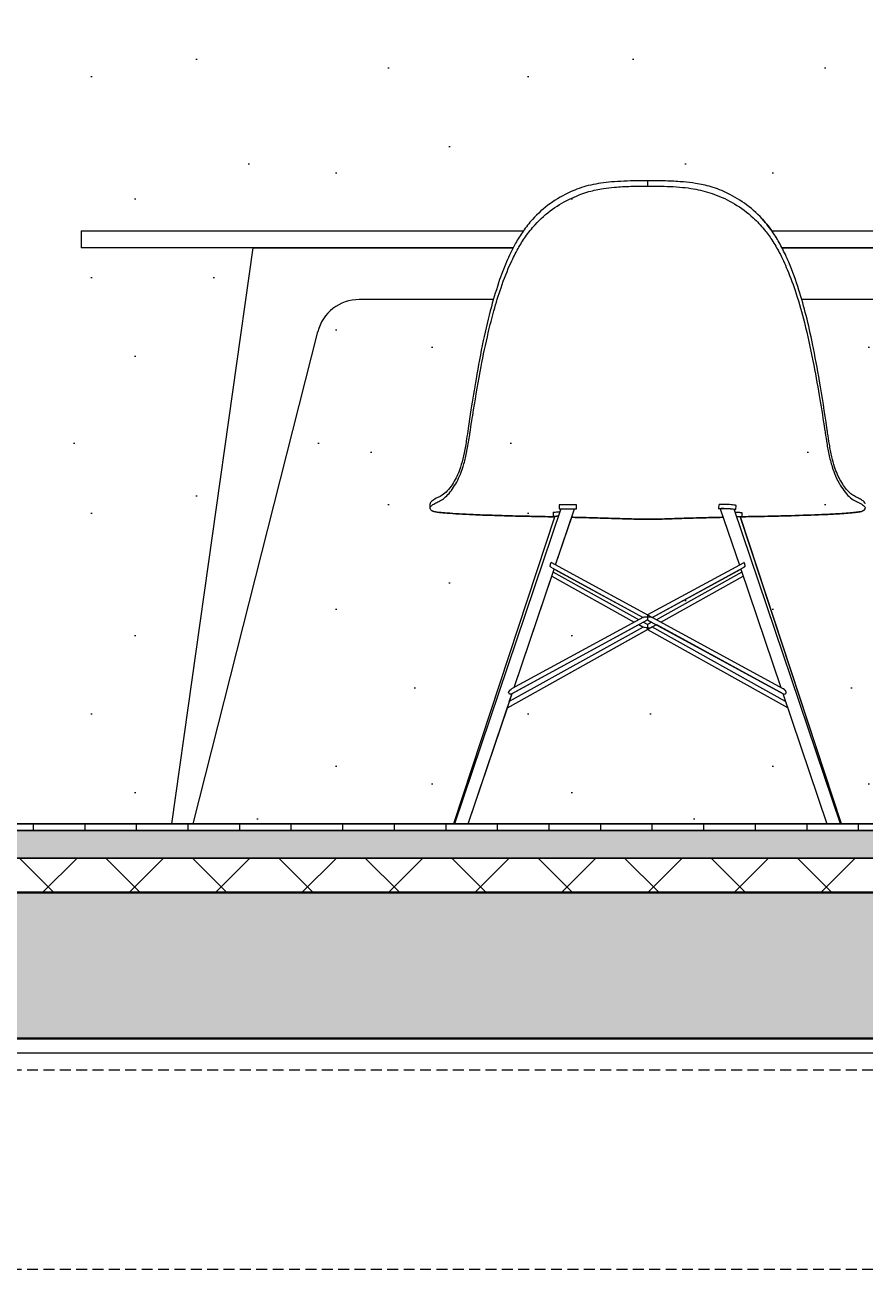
# Model space of a CAD drawing. Header units: millimetres. Extents: x -100 to 224448, y 0 to 22177.
# Drawn here: x 76326 to 77303, y 16332 to 17780 of the extents above; entities that cross this region are included whole.
import ezdxf

# ---------------------------------------------------------------- set-up
doc = ezdxf.new("R2010")
doc.units = ezdxf.units.MM
doc.linetypes.add('DASHED', pattern=[19.05, 12.7, -6.35])
doc.layers.get('0').update_dxf_attribs({"true_color": 0xdfdfdf})
for name, color, linetype in [('Background_0', 7, 'Continuous'), ('Boundary_Floor_ Ceramic Tiles', 7, 'Continuous'), ('Boundary_Insulation_ Extruded Polystyrene', 42, 'Continuous'), ('Boundary_Screed', 7, 'Continuous'), ('Elevation_Plaster_ Cement', 7, 'Continuous'), ('Fill_Concrete_ Reinforced', 85, 'Continuous'), ('Fill_Floor_ Ceramic Tiles', 251, 'Continuous'), ('Fill_Insulation_ Extruded Polystyrene', 42, 'Continuous'), ('Fill_Screed', 251, 'Continuous'), ('Viewport border', 7, 'Continuous')]:
    doc.layers.add(name, color=color, linetype=linetype)
for name, color, linetype, lineweight in [('Background_Concrete_ Reinforced', 7, 'Continuous', 9), ('Background_Floor_ Ceramic Tiles', 7, 'Continuous', 9), ('Background_Insulation_ Extruded Polystyrene', 7, 'Continuous', 9), ('Background_Screed', 7, 'Continuous', 9), ('Boundary_Concrete_ Reinforced', 99, 'Continuous', 50)]:
    doc.layers.add(name, color=color, linetype=linetype, lineweight=lineweight)
doc.layers.add('BIM_ROOM_LINES', color=7, linetype='Continuous', plot=False)

# ---------------------------------------------------------------- blocks, each defined once
blk = doc.blocks.new("AA'__section__..%5CMainBuilding.dwg", base_point=(4426.8, -9050, 0))
at = {"layer": 'Elevation_Plaster_ Cement'}
h = blk.add_hatch(dxfattribs=at)
h.set_pattern_fill('DOTS2', color=256, scale=20, style=0)
h.paths.add_polyline_path([(10745.9, 9940), (10745.9, 8490), (10895.9, 8490), (10895.9, 10921.7), (6212.9, 10507.1), (6212.9, 7800), (7414.1, 7800), (7508.5, 8470), (7308.5, 8470), (7308.5, 8490), (7823.1, 8490), (8099.6, 8505.2, -0.035668), (8112, 8490), (8623.1, 8490), (8899.6, 8505.2, -0.035668), (8912, 8490), (9423.1, 8490), (9699.6, 8505.2, -0.035668), (9712, 8490), (9945.9, 8490), (9945.9, 9940)])
h = blk.add_hatch(dxfattribs=at)
h.set_pattern_fill('DOTS2', color=256, scale=20, style=0)
h.paths.add_polyline_path([(7583.7, 8372.3), (7438.6, 7800), (7741.8, 7800), (7859.5, 8157.1), (7788.1, 8410), (7632.2, 8410, 0.343225)])
h = blk.add_hatch(dxfattribs=at)
h.set_pattern_fill('DOTS2', color=256, scale=20, style=0)
h.paths.add_polyline_path([(8588.1, 8410), (8146.9, 8410), (8075.6, 8157.1), (8193.3, 7800), (8541.8, 7800), (8659.5, 8157.1)])
h = blk.add_hatch(dxfattribs=at)
h.set_pattern_fill('DOTS2', color=256, scale=20, style=0)
h.paths.add_polyline_path([(7879.3, 8156.6), (7860.6, 8101.1), (7967.5, 8042.9), (8074.3, 8101), (8055.5, 8156.6)])
h = blk.add_hatch(dxfattribs=at)
h.set_pattern_fill('DOTS2', color=256, scale=20, style=0)
h.paths.add_polyline_path([(7858.9, 8096.3), (7857.8, 8092.8), (7957.3, 8037.3), (7962.3, 8040), (7961.6, 8040.4)])
h = blk.add_hatch(dxfattribs=at)
h.set_pattern_fill('DOTS2', color=256, scale=20, style=0)
h.paths.add_polyline_path([(8075.9, 8096.2), (7972.8, 8040), (7977.8, 8037.3), (8077.1, 8092.7)])
h = blk.add_hatch(dxfattribs=at)
h.set_pattern_fill('DOTS2', color=256, scale=20, style=0)
h.paths.add_polyline_path([(7856.1, 8088), (7812.3, 7958.4), (7952.1, 8034.5)])
h = blk.add_hatch(dxfattribs=at)
h.set_pattern_fill('DOTS2', color=256, scale=20, style=0)
h.paths.add_polyline_path([(8078.7, 8087.9), (7983, 8034.5), (8122.5, 7958.6)])
h = blk.add_hatch(dxfattribs=at)
h.set_pattern_fill('DOTS2', color=256, scale=20, style=0)
h.paths.add_polyline_path([(7967.5, 8037.2), (7962.5, 8034.4), (7967.5, 8031.6), (7972.6, 8034.4), (7971.5, 8035)])
h = blk.add_hatch(dxfattribs=at)
h.set_pattern_fill('DOTS2', color=256, scale=20, style=0)
h.paths.add_polyline_path([(7804.4, 7934.9), (7758.7, 7800), (8176.2, 7800), (8130.5, 7935.1), (7967.5, 8025.9)])
h = blk.add_hatch(dxfattribs=at)
h.set_pattern_fill('DOTS2', color=256, scale=20, style=0)
h.paths.add_polyline_path([(7810, 7951.5), (7806.7, 7942), (7962.4, 8028.8), (7957.3, 8031.6)])
h = blk.add_hatch(dxfattribs=at)
h.set_pattern_fill('DOTS2', color=256, scale=20, style=0)
h.paths.add_polyline_path([(8124.9, 7951.6), (7977.8, 8031.6), (7972.9, 8028.9), (7972.7, 8028.8), (8128.1, 7942.1)])
at = {"layer": 'Fill_Concrete_ Reinforced', "extrusion": (1.66128e-17, 2.88827e-15, -1)}
h = blk.add_hatch(dxfattribs=at)
h.set_pattern_fill('CONCRETE1', color=256, scale=20, angle=15, style=0)
h.set_pattern_definition([(15, (-5595.9, -5200), (287.368, 497.736), [50.8, -355.6]), (105, (-5595.9, -5200), (-497.736, 287.368), [50.8, -355.6]), (150, (-5546.83, -5186.85), (-392.5523, -105.184), [71.842, -502.8944]), (15, (-5606, -4966.04), (287.368, 497.736), [50.8, -355.6]), (60, (-5574.9, -4984), (-105.184, 392.5523), [35.921, -538.8154]), (150, (-5574.9, -4984), (-392.5523, -105.184), [35.921, -538.8154]), (15, (-5485.1, -4828.46), (287.368, 497.736), [71.842, -334.558]), (60, (-5485.1, -4828.46), (-105.184, 392.5523), [50.8, -523.9364]), (150, (-5415.7, -4809.87), (-392.5523, -105.184), [50.8, -523.9364]), (105, (-5352.3, -5029.55), (-497.736, 287.368), [50.8, -355.6]), (60, (-5352.32, -5029.55), (-105.184, 392.5523), [35.921, -538.8154]), (150, (-5334.36, -4998.44), (-392.5523, -105.184), [35.921, -538.8154]), (15, (-5573.13, -5088.7), (287.368, 497.736), [25.4, -340.36]), (15, (-5305, -4911.7), (287.368, 497.736), [25.4, -340.36]), (105, (-5440.83, -4895.5), (-497.736, 287.368), [25.4, -340.36]), (150, (-5332.6, -5103.15), (-392.5523, -105.184), [35.921, -538.8154]), (150, (-5576.65, -4879.3), (-392.5523, -105.184), [35.921, -538.8154]), (60, (-5446.4, -5021.9), (-105.184, 392.5523), [35.921, -538.8154]), (105, (-5474.1, -5114.77), (-497.736, 287.368), [6.35, -400.05]), (105, (-5500.1, -4944.24), (-497.736, 287.368), [6.35, -400.05]), (105, (-5334.15, -4827.46), (-497.736, 287.368), [6.35, -400.05]), (105, (-5272.14, -5034.36), (-497.736, 287.368), [6.35, -400.05])])
h.paths.add_polyline_path([(-26015.9, 7550), (-5775.9, 7550), (-5775.9, 7720), (-5915.9, 7720), (-25875.9, 7720), (-26015.9, 7720)])
at = {"layer": 'Fill_Floor_ Ceramic Tiles', "extrusion": (2.10113e-17, -4.02994e-14, -1)}
h = blk.add_hatch(dxfattribs=at)
h.set_pattern_fill('_USER', color=256, scale=60, angle=90, style=0, pattern_type=0)
h.set_pattern_definition([(90, (-5595.9, -5200), (-60, -2e-13), [])])
h.paths.add_polyline_path([(-5915.9, 7800), (-25875.9, 7800), (-25875.9, 7792), (-5915.9, 7792)])
at = {"layer": 'Fill_Insulation_ Extruded Polystyrene', "extrusion": (2.11813e-17, 8.48409e-16, -1)}
h = blk.add_hatch(dxfattribs=at)
h.set_pattern_fill('INSULATION', color=256, scale=20, style=0)
h.set_pattern_definition([(45, (-5595.9, -5200), (-50.28943, 50.28943), []), (135, (-5595.9, -5200), (-50.28943, -50.28943), [])])
h.paths.add_polyline_path([(-5915.9, 7760), (-25875.9, 7760), (-25875.9, 7720), (-5915.9, 7720)])
at = {"layer": 'Fill_Screed', "extrusion": (2.11813e-17, 1.06051e-15, -1)}
h = blk.add_hatch(dxfattribs=at)
h.set_pattern_fill('SCREED', color=256, scale=20, angle=15, style=0)
h.set_pattern_definition([(15, (-5595.9, -5200), (915.6406, 508.3053), [-127, 0, -381, 0]), (15, (-5599.19, -5187.73), (915.6406, 508.3053), [-50.8, 0, -177.8, 0, -91.44, 0, -381, 0]), (15, (-5602.47, -5175.47), (915.6406, 508.3053), [-25.4, 0, -127, 0, -127, 0, -279.4, 0, -91.44, 0]), (15, (-5605.76, -5163.2), (915.6406, 508.3053), [-91.44, 0, -406.4, 0]), (15, (-5609.05, -5150.93), (915.6406, 508.3053), [-304.8, 0, -304.8, 0]), (15, (-5612.34, -5138.66), (915.6406, 508.3053), [-431.8, 0]), (15, (-5615.62, -5126.4), (915.6406, 508.3053), [-127, 0, -558.8, 0]), (15, (-5618.9, -5114.13), (915.6406, 508.3053), [-177.8, 0, -101.6, 0]), (15, (-5622.2, -5101.86), (915.6406, 508.3053), [-254, 0]), (15, (-5628.77, -5077.33), (915.6406, 508.3053), [-35.56, 0, -381, 0, -228.6, 0]), (15, (-5632.06, -5065.06), (915.6406, 508.3053), [-50.8, 0, -5.08, 0, -127, 0]), (15, (-5635.34, -5052.8), (915.6406, 508.3053), [-25.4, 0, -330.2, 0, -381, 0]), (15, (-5638.63, -5040.53), (915.6406, 508.3053), [-254, 0]), (15, (-5641.92, -5028.26), (915.6406, 508.3053), [-127, 0, -533.4, 0]), (15, (-5648.5, -5003.72), (915.6406, 508.3053), [-609.6, 0]), (15, (-5651.78, -4991.46), (915.6406, 508.3053), [-127, 0, -10.16, 0, -177.8, 0]), (15, (-5655.07, -4979.2), (915.6406, 508.3053), [-35.56, 0, -254, 0, -101.6, 0, -177.8, 0, -203.2, 0]), (15, (-5658.35, -4966.92), (915.6406, 508.3053), [-76.2, 0, -101.6, 0, -254, 0, -10.16, 0, -127, 0]), (15, (-5661.64, -4954.65), (915.6406, 508.3053), [-254, 0])])
h.paths.add_polyline_path([(-5915.9, 7792), (-25875.9, 7792), (-25875.9, 7760), (-5915.9, 7760)])
at = {"linetype": 'DASHED', "extrusion": (0, 1, 1.06547e-32)}
for p, q in [((7967.5, 8548.2), (7967.5, 8542.1)), ((6197.9, 7513.4), (10895.9, 7513.4)), ((6197.9, 7281.6), (10895.9, 7281.6))]:
    blk.add_line(p, q, dxfattribs=at)
blk.add_line((5427.9, 7800), (41613.9, 7800))
blk.add_line((5427.9, 7800), (41613.9, 7800))
at = {"layer": 'Background_0', "extrusion": (0, 1, 1.06547e-32)}
for p, q in [((7308.5, 8490), (7823.1, 8490)), ((7308.5, 8490), (7308.5, 8470)), ((8112, 8490), (8623.1, 8490)), ((7811, 8470), (7308.5, 8470)), ((7414.1, 7800), (7508.5, 8470)), ((7508.5, 8470), (7811, 8470)), ((8611, 8470), (8124.1, 8470)), ((8124.1, 8470), (8611, 8470)), ((7788.1, 8410), (7632.2, 8410)), ((7788.1, 8410), (7632.2, 8410)), ((8588.1, 8410), (8146.9, 8410)), ((8588.1, 8410), (8146.9, 8410)), ((7583.7, 8372.3), (7438.6, 7800)), ((7583.7, 8372.3), (7438.6, 7800)), ((7864.7, 8170.9), (7864.7, 8166.3)), ((7884.7, 8166.3), (7884.7, 8170.9)), ((8050.4, 8171.3), (8050.2, 8166.7)), ((8070.2, 8165.8), (8070.4, 8170.3)), ((7859.7, 8157.7), (7741.8, 7800)), ((7866.8, 8166.3), (7742.9, 7800)), ((7857.7, 8162.4), (7857.7, 8157.8)), ((7860.6, 8101.1), (7882.6, 8166.3)), ((7860.6, 8101.1), (7879.3, 8156.6)), ((8052.1, 8166.5), (8074.3, 8101)), ((8192, 7800), (8068.2, 8165.9)), ((8071, 8157.6), (8072.8, 8157.5)), ((8071, 8157.6), (8077.4, 8157.3)), ((8072.8, 8157.5), (8075.3, 8157.4)), ((8193.3, 7800), (8075.4, 8157.4)), ((8193.3, 7800), (8075.6, 8157.1)), ((8077.4, 8157.3), (8077.6, 8161.8)), ((7812.3, 7958.4), (7858.9, 8096.3)), ((8125.4, 7957), (7855.5, 8103.8)), ((7856.4, 8097.7), (7961.6, 8040.4)), ((7857.8, 8092.8), (7858.9, 8096.3)), ((7858.9, 8096.3), (7962.3, 8040)), ((8079.4, 8103.7), (7967.5, 8042.9)), ((7972.8, 8040), (8078.5, 8097.6)), ((7972.8, 8040), (8075.9, 8096.2)), ((8075.9, 8096.2), (8122.5, 7958.6)), ((7812.3, 7958.4), (7856.1, 8088)), ((7856.1, 8088), (7952.1, 8034.5)), ((7856.1, 8088), (7952.1, 8034.5)), ((7957.3, 8037.3), (7857.8, 8092.8)), ((8077.1, 8092.7), (7977.8, 8037.3)), ((7983, 8034.5), (8078.7, 8087.9)), ((7983, 8034.5), (8078.7, 8087.9)), ((7808.6, 7950.7), (7967.5, 8037.2)), ((7962.9, 8040.3), (7809.4, 7956.9)), ((7962.5, 8034.4), (7967.5, 8037.2)), ((7966.4, 8037.8), (8126.2, 7950.9)), ((7967.5, 8041), (7967.5, 8040)), ((7967.5, 8037.2), (7971.5, 8035)), ((7804.4, 7934.9), (7977.8, 8031.6)), ((7804.4, 7934.9), (7967.5, 8025.9)), ((7962.4, 8028.8), (7806.7, 7942)), ((7810, 7951.5), (7957.3, 8031.6)), ((7957.3, 8031.6), (7962.4, 8028.8)), ((7957.3, 8031.6), (7962.8, 8028.6)), ((7967.5, 8031.6), (7962.5, 8034.4)), ((7972.6, 8034.4), (7967.5, 8031.6)), ((7967.5, 8031.6), (7967.5, 8029)), ((7967.5, 8029), (7967.5, 8028)), ((7967.5, 8025.9), (7967.5, 8028)), ((7967.5, 8025.9), (8130.5, 7935.1)), ((7967.5, 8025.9), (8130.5, 7935.1)), ((8128.1, 7942.1), (7972.3, 8028.9)), ((7972.9, 8028.9), (7977.8, 8031.6)), ((7977.8, 8031.6), (8124.9, 7951.6)), ((7758.7, 7800), (7810, 7951.5)), ((7806.7, 7942), (7810, 7951.5)), ((8124.9, 7951.6), (8176.2, 7800)), ((7758.7, 7800), (7804.4, 7934.9)), ((10895.9, 7550), (6197.9, 7550)), ((6197.9, 7533.3), (10895.9, 7533.3))]:
    blk.add_line(p, q, dxfattribs=at)
at = {"layer": 'Background_0', "extrusion": (-2.03692e-12, -1.66223e-12, -1)}
blk.add_arc((-7999.4, 8410.8, 0), 137.7, 136.6926, 144.8637, dxfattribs=at)
at = {"layer": 'Background_0'}
for centre, radius, start, end in [((7632.2, 8360), 50, 90, 165.774), ((7632.2, 8360), 50, 90, 165.774), ((7877.2, 8027.4, 0), 143.7, 87.0083, 90.9973), ((8053.3, 8155.2), 16.4, 88.1779, 99.3618), ((8126.9, 7952.4), 1.63, 243.8348, 303.5316), ((8126.9, 7952.8), 2.01, 297.2959, 344.3226)]:
    blk.add_arc(centre, radius, start, end, dxfattribs=at)
at = {"layer": 'Background_0', "extrusion": (-1.74004e-16, 1.06547e-32, -1)}
for centre, radius, start, end in [((-7863.6, 8109), 13.5, 302.7381, 316.0829), ((-7807.9, 7952.6), 1.99, 296.5514, 344.4291)]:
    blk.add_arc(centre, radius, start, end, dxfattribs=at)
at = {"layer": 'Background_0', "extrusion": (9.43434e-17, -1.19761e-17, -1)}
for start_param, end_param in [(-0.002953, 3.138639), (5.619983, 6.280232), (3.141611, 3.750605), (9.421825, 9.424796)]:
    blk.add_ellipse((8060.2, 8166.2), major_axis=(-9.99, 0.45), ratio=0.069694, start_param=start_param, end_param=end_param, dxfattribs=at)
at = {"layer": 'Background_0', "extrusion": (-1.74004e-16, 1.38667e-32, -1)}
for start_param, end_param in [(6.25873, 7.115321), (0.832136, 2.472617), (2.472617, 3.117475)]:
    blk.add_ellipse((8060.2, 8166.2), major_axis=(-8.01, 0.3), ratio=0.068313, start_param=start_param, end_param=end_param, dxfattribs=at)
at = {"layer": 'Background_0', "extrusion": (-1.74004e-16, 1.06547e-32, -1)}
for centre, major_axis, ratio, start_param, end_param in [((7867.7, 8157.8), (10, 0), 0.044485, 3.141593, 4.343124), ((7867.7, 8157.8), (10, 0), 0.044485, 2.49566, 3.141593), ((7967.5, 8028.8), (-4.96, 0), 0.150863, 5.060577, 6.018523), ((7967.5, 8028.8), (-4.96, 0), 0.150863, 4.712389, 5.060577)]:
    blk.add_ellipse(centre, major_axis=major_axis, ratio=ratio, start_param=start_param, end_param=end_param, dxfattribs=at)
at = {"layer": 'Background_0', "extrusion": (7.28786e-16, 4.60276e-18, -1)}
for start_param, end_param in [(3.157112, 3.991124), (3.991124, 4.233039)]:
    blk.add_ellipse((7867.7, 8157.8), major_axis=(7.91, 0.04), ratio=0.044833, start_param=start_param, end_param=end_param, dxfattribs=at)
at = {"layer": 'Background_0', "extrusion": (9.07612e-14, 1.808e-19, -1)}
for start_param, end_param in [(-0.000001, 1.570953), (5.634555, 6.283184), (1.570953, 3.141592), (3.141592, 3.807343)]:
    blk.add_ellipse((7874.7, 8166.3), major_axis=(-10, 0), ratio=0.02531, start_param=start_param, end_param=end_param, dxfattribs=at)
at = {"layer": 'Background_0', "extrusion": (7.79716e-16, -2.76083e-18, -1)}
for start_param, end_param in [(3.148971, 3.932856), (3.932856, 5.433967), (5.433967, 6.279242)]:
    blk.add_ellipse((7874.7, 8166.3), major_axis=(7.91, -0.02), ratio=0.025509, start_param=start_param, end_param=end_param, dxfattribs=at)
at = {"layer": 'Background_0', "extrusion": (-1.59995e-16, 1.69008e-22, -1)}
for start_param, end_param in [(3.468422, 4.364278), (4.364278, 4.712465)]:
    blk.add_ellipse((7967.5, 8040), major_axis=(4.96, 0), ratio=0.184074, start_param=start_param, end_param=end_param, dxfattribs=at)
at = {"layer": 'Background_0', "extrusion": (-1.88013e-16, -1.69008e-22, -1)}
for start_param, end_param in [(1.570873, 1.91906), (1.91906, 2.814763)]:
    blk.add_ellipse((7967.5, 8040), major_axis=(-4.96, 0), ratio=0.184074, start_param=start_param, end_param=end_param, dxfattribs=at)
at = {"layer": 'Background_0'}
for start_param, end_param in [(1.570796, 1.918984), (1.918984, 2.876931)]:
    blk.add_ellipse((7967.5, 8028.8), major_axis=(-4.96, 0), ratio=0.150863, start_param=start_param, end_param=end_param, dxfattribs=at)
for points, degree, knots in [([(7967.5, 8548.2), (7962.1, 8548.2), (7956.6, 8548.2), (7946.3, 8548), (7941.3, 8547.8), (7926.3, 8547), (7917.8, 8546.2), (7906.3, 8544.3), (7902.4, 8543.5), (7894.9, 8541.6), (7891.5, 8540.5), (7884.5, 8538.1), (7881.2, 8536.7), (7869.6, 8531.4), (7861.8, 8527), (7846.8, 8516.3), (7839.9, 8510.1), (7829.6, 8498.8), (7826, 8494.2), (7819.5, 8484.9), (7816.6, 8480.2), (7810.5, 8469.4), (7807.5, 8463.1), (7801.3, 8449.1), (7798.2, 8441.1), (7791.9, 8422.8), (7788.7, 8412.3), (7782.3, 8388.7), (7779.2, 8375.4), (7773.3, 8347.5), (7770.5, 8332.5), (7765.9, 8305.8), (7763.9, 8293.7), (7761, 8274.4), (7759.9, 8267.1), (7758.2, 8255.9), (7757.6, 8251.6), (7756.1, 8242.1), (7755.2, 8236.8), (7753.2, 8226.8), (7752.1, 8222.2), (7749.6, 8213.9), (7748.5, 8210.8), (7746.2, 8205.4), (7745, 8202.9), (7742.1, 8197.6), (7740.5, 8195), (7736.9, 8190), (7735, 8187.7), (7731.1, 8183.8), (7729.1, 8182.5), (7726, 8180.6), (7724.7, 8180.1), (7721, 8178.3), (7719.1, 8177.2), (7716, 8175), (7715, 8174), (7714.5, 8172.8), (7714.5, 8172.5), (7714.5, 8172.2)], 3, [0, 0, 0, 0, 16.330716, 16.330716, 31.10748, 31.10748, 61.512893, 61.512893, 77.35221, 77.35221, 92.1238, 92.1238, 107.017959, 107.017959, 145.130915, 145.130915, 185.659571, 185.659571, 211.144639, 211.144639, 234.597358, 234.597358, 264.247955, 264.247955, 298.978933, 298.978933, 343.832824, 343.832824, 398.464099, 398.464099, 458.814973, 458.814973, 507.488234, 507.488234, 537.236482, 537.236482, 553.138672, 553.138672, 573.955597, 573.955597, 593.482799, 593.482799, 611.422984, 611.422984, 630.807534, 630.807534, 655.718862, 655.718862, 687.134652, 687.134652, 723.883084, 723.883084, 754.468186, 754.468186, 822.843285, 822.843285, 908.971704, 908.971704, 939.060242, 939.060242, 939.060242, 939.060242]), ([(8220.6, 8172.2), (8220.6, 8172.9), (8220.3, 8173.6), (8218.9, 8175.1), (8217.8, 8176), (8215, 8177.7), (8213.4, 8178.6), (8209.9, 8180.3), (8208.2, 8181), (8204.8, 8183.3), (8203.2, 8184.6), (8199.9, 8188), (8198.3, 8189.9), (8195.2, 8194.1), (8193.8, 8196.3), (8191, 8201.1), (8189.7, 8203.6), (8187.2, 8209.2), (8186.1, 8212), (8183.9, 8219), (8182.8, 8222.9), (8180.8, 8231.7), (8179.9, 8236.6), (8178.3, 8245.9), (8177.7, 8250.4), (8176.7, 8256.7), (8176.5, 8258.6), (8173.5, 8278.6), (8170.7, 8297.1), (8165.1, 8329.5), (8162.4, 8344.1), (8157.2, 8369.4), (8154.7, 8380.4), (8149.5, 8401.2), (8146.7, 8411.2), (8140.1, 8432.1), (8136.2, 8443.2), (8129.3, 8459.4), (8126.6, 8465.1), (8121.1, 8475.7), (8118.2, 8480.7), (8111.5, 8491), (8107.5, 8496.3), (8097, 8508.3), (8090.3, 8514.6), (8076, 8525.2), (8068.8, 8529.6), (8057.9, 8534.9), (8054.6, 8536.4), (8048.1, 8539), (8044.8, 8540.2), (8035.4, 8542.9), (8029.4, 8544.2), (8018.7, 8545.9), (8014, 8546.4), (8003.4, 8547.3), (7997.3, 8547.7), (7983.3, 8548.1), (7975.4, 8548.2), (7967.5, 8548.2)], 3, [383.319442, 383.319442, 383.319442, 383.319442, 419.22789, 419.22789, 453.909185, 453.909185, 482.097896, 482.097896, 502.375549, 502.375549, 518.270199, 518.270199, 532.247994, 532.247994, 543.910889, 543.910889, 554.554307, 554.554307, 564.834948, 564.834948, 576.338436, 576.338436, 589.397144, 589.397144, 600.98443, 600.98443, 605.77919, 605.77919, 650.931093, 650.931093, 686.958256, 686.958256, 714.797523, 714.797523, 740.438477, 740.438477, 770.035685, 770.035685, 786.5812, 786.5812, 801.648134, 801.648134, 819.550519, 819.550519, 844.362973, 844.362973, 866.825831, 866.825831, 875.712827, 875.712827, 884.748356, 884.748356, 900.216743, 900.216743, 911.686824, 911.686824, 926.688446, 926.688446, 946.041088, 946.041088, 946.041088, 946.041088]), ([(7714.5, 8167.2), (7714.5, 8167.9), (7714.8, 8168.6), (7716.2, 8170.2), (7717.3, 8171), (7719.7, 8172.4), (7720.4, 8172.9), (7722, 8173.7), (7722.7, 8174.1), (7725, 8175.2), (7726.8, 8176), (7730.4, 8178.3), (7732.1, 8179.7), (7735.7, 8183.3), (7737.5, 8185.3), (7742.7, 8192.4), (7746, 8198), (7750.1, 8207.2), (7751.5, 8210.8), (7754.3, 8219.9), (7755.5, 8224.6), (7757.7, 8234.9), (7758.6, 8240.6), (7760, 8249.1), (7760.5, 8251.9), (7760.9, 8255.1), (7761, 8255.4), (7761.5, 8258.9), (7762.2, 8263.3), (7763.7, 8273), (7764.4, 8277.3), (7767.8, 8298.1), (7770.7, 8315.3), (7776.4, 8345.1), (7779.2, 8358.4), (7784.3, 8380), (7786.4, 8388.5), (7791.3, 8406), (7794, 8415), (7800.5, 8433.8), (7804.4, 8443.7), (7811.2, 8458.6), (7813.9, 8464), (7819.5, 8474), (7822.4, 8478.7), (7829, 8488), (7832.7, 8492.7), (7842.8, 8503.8), (7849.5, 8509.8), (7863.9, 8520.1), (7871.5, 8524.5), (7882.9, 8529.7), (7886.4, 8531.1), (7893, 8533.6), (7896.2, 8534.6), (7904.8, 8537.1), (7910.3, 8538.3), (7920.3, 8539.8), (7924.6, 8540.3), (7935.3, 8541.3), (7941.8, 8541.6), (7954.6, 8542), (7961.1, 8542.1), (7967.5, 8542.1)], 3, [282.763591, 282.763591, 282.763591, 282.763591, 312.946334, 312.946334, 342.237182, 342.237182, 354.170816, 354.170816, 363.917289, 363.917289, 381.338568, 381.338568, 395.33515, 395.33515, 407.61727, 407.61727, 430.080656, 430.080656, 440.322272, 440.322272, 449.714576, 449.714576, 460.205087, 460.205087, 465.478589, 465.478589, 466.022667, 466.022667, 471.620418, 471.620418, 476.011063, 476.011063, 493.219473, 493.219473, 506.849549, 506.849549, 515.862672, 515.862672, 525.507293, 525.507293, 536.48913, 536.48913, 543.006963, 543.006963, 548.952309, 548.952309, 555.470742, 555.470742, 565.407649, 565.407649, 574.735651, 574.735651, 578.727853, 578.727853, 582.166627, 582.166627, 588.043547, 588.043547, 592.326401, 592.326401, 598.712778, 598.712778, 605.095063, 605.095063, 605.095063, 605.095063]), ([(7967.5, 8542.1), (7972.8, 8542.1), (7978.1, 8542), (7988, 8541.8), (7992.7, 8541.6), (8007.5, 8540.8), (8016, 8539.8), (8027.3, 8537.7), (8031, 8536.8), (8038.3, 8534.8), (8041.9, 8533.6), (8053.5, 8529.4), (8061.2, 8525.7), (8076.4, 8516.7), (8083.6, 8511.3), (8094.9, 8501), (8099.2, 8496.4), (8106.3, 8487.7), (8109.3, 8483.6), (8115.2, 8474.6), (8118.1, 8469.7), (8124.1, 8458.3), (8127.2, 8451.6), (8133.8, 8435.8), (8137.3, 8426.3), (8143.9, 8405.8), (8147.1, 8394.5), (8153.7, 8368.5), (8156.9, 8353.5), (8162.5, 8325.3), (8165, 8311.6), (8169.2, 8286.5), (8171.1, 8274.6), (8173, 8262.6), (8173, 8262.3), (8173.3, 8260.7), (8173.5, 8259.4), (8174.3, 8254.1), (8175, 8249.6), (8176.5, 8240), (8177.4, 8235), (8179.5, 8225), (8180.8, 8220), (8183.4, 8211.6), (8184.6, 8208.1), (8187.8, 8200.7), (8189.8, 8197.1), (8193.6, 8190.7), (8195.5, 8188.1), (8199.5, 8183), (8201.6, 8180.9), (8205.9, 8177.3), (8208, 8176.2), (8210, 8175.2), (8210.1, 8175.2), (8210.3, 8175.1), (8210.4, 8175), (8211, 8174.7), (8211.6, 8174.5), (8214.6, 8173), (8216.4, 8171.9), (8219.3, 8169.8), (8220.2, 8168.8), (8220.6, 8167.7), (8220.6, 8167.5), (8220.6, 8167.2)], 3, [0, 0, 0, 0, 15.757403, 15.757403, 29.876397, 29.876397, 60.217719, 60.217719, 75.46174, 75.46174, 90.562825, 90.562825, 125.839789, 125.839789, 163.867976, 163.867976, 190.519789, 190.519789, 211.865338, 211.865338, 235.763088, 235.763088, 265.954633, 265.954633, 307.364462, 307.364462, 355.194579, 355.194579, 416.705843, 416.705843, 471.979401, 471.979401, 520.298129, 520.298129, 521.624643, 521.624643, 526.823515, 526.823515, 544.103524, 544.103524, 563.656539, 563.656539, 584.557398, 584.557398, 601.424977, 601.424977, 623.265169, 623.265169, 644.944271, 644.944271, 671.508634, 671.508634, 703.87251, 703.87251, 706.216719, 706.216719, 707.493232, 707.493232, 717.983679, 717.983679, 768.236516, 768.236516, 830.243831, 830.243831, 846.973844, 846.973844, 846.973844, 846.973844]), ([(7859.5, 8157.1), (7854.5, 8157.2), (7849.6, 8157.3), (7838.2, 8157.5), (7831.7, 8157.7), (7820.2, 8157.9), (7815.2, 8158), (7802.2, 8158.4), (7794.3, 8158.6), (7779, 8159.1), (7771.7, 8159.3), (7753.2, 8160.2), (7742.5, 8160.8), (7730.6, 8161.7), (7727.7, 8162), (7721.5, 8162.7), (7719.2, 8163.2), (7717.1, 8163.9), (7716.6, 8164.2), (7716.1, 8164.5), (7716, 8164.7), (7715.5, 8165.1), (7715.1, 8165.5), (7714.6, 8166.4), (7714.5, 8166.8), (7714.5, 8167.2)], 3, [76.426733, 76.426733, 76.426733, 76.426733, 87.021319, 87.021319, 100.881195, 100.881195, 111.823793, 111.823793, 129.522232, 129.522232, 147.124892, 147.124892, 176.267547, 176.267547, 190.24467, 190.24467, 218.44689, 218.44689, 233.779419, 233.779419, 242.229448, 242.229448, 262.825084, 262.825084, 282.763591, 282.763591, 282.763591, 282.763591]), ([(7874.7, 8171), (7874, 8171), (7873.3, 8171), (7871.6, 8171), (7870.5, 8171), (7868.4, 8171), (7867.5, 8171), (7865.9, 8170.9), (7865.4, 8170.9), (7864.8, 8170.9), (7864.7, 8170.9), (7864.7, 8170.9)], 3, [40.11391, 40.11391, 40.11391, 40.11391, 42.198465, 42.198465, 45.490052, 45.490052, 49.470858, 49.470858, 53.241932, 53.241932, 55.868372, 55.868372, 55.868372, 55.868372]), ([(8050.4, 8171.3), (8050.4, 8171.3), (8050.4, 8171.3), (8050.4, 8171.3), (8050.5, 8171.4), (8050.5, 8171.4), (8050.6, 8171.4), (8050.6, 8171.4), (8050.6, 8171.4), (8050.6, 8171.4)], 5, [55.974825, 55.974825, 55.974825, 55.974825, 55.974825, 55.974825, 57.597071, 57.597071, 57.597071, 57.597071, 58.30743, 58.30743, 58.30743, 58.30743, 58.30743, 58.30743]), ([(8070.4, 8170.3), (8070.4, 8170.3), (8070.3, 8170.4), (8069.9, 8170.5), (8069.5, 8170.6), (8068.3, 8170.8), (8067.4, 8170.9), (8065.3, 8171.1), (8064.2, 8171.2), (8061.7, 8171.4), (8060.4, 8171.5), (8057.8, 8171.6), (8056.5, 8171.6), (8054.8, 8171.6), (8054.3, 8171.6), (8053.8, 8171.6)], 3, [40.11391, 40.11391, 40.11391, 40.11391, 42.198465, 42.198465, 45.490052, 45.490052, 49.470858, 49.470858, 53.241932, 53.241932, 57.120542, 57.120542, 61.131352, 61.131352, 63.001634, 63.001634, 63.001634, 63.001634]), ([(8075.6, 8157.1), (8083.7, 8157.3), (8091.8, 8157.4), (8104.9, 8157.7), (8109.9, 8157.8), (8121.6, 8158.1), (8128.2, 8158.2), (8147.3, 8158.8), (8159.3, 8159.2), (8176.7, 8159.9), (8182.7, 8160.2), (8195.6, 8161), (8202.3, 8161.5), (8209.5, 8162.2), (8211.6, 8162.5), (8215.8, 8163.2), (8217.2, 8163.6), (8218.7, 8164.3), (8219.1, 8164.6), (8219.7, 8165.2), (8219.9, 8165.5), (8220.4, 8166.2), (8220.6, 8166.7), (8220.6, 8167.2)], 3, [846.973844, 846.973844, 846.973844, 846.973844, 883.400297, 883.400297, 906.325708, 906.325708, 936.754234, 936.754234, 996.196077, 996.196077, 1029.572861, 1029.572861, 1075.939805, 1075.939805, 1098.36333, 1098.36333, 1128.405681, 1128.405681, 1155.194971, 1155.194971, 1175.247625, 1175.247625, 1214.211174, 1214.211174, 1214.211174, 1214.211174]), ([(8220.6, 8167.2), (8220.6, 8166.7), (8220.4, 8166.2), (8219.9, 8165.5), (8219.7, 8165.2), (8219.1, 8164.6), (8218.7, 8164.3), (8217.2, 8163.6), (8215.8, 8163.2), (8211.6, 8162.5), (8209.5, 8162.2), (8202.3, 8161.5), (8195.6, 8161), (8182.7, 8160.2), (8176.7, 8159.9), (8159.3, 8159.2), (8147.3, 8158.8), (8128.2, 8158.2), (8121.6, 8158.1), (8109.9, 8157.8), (8104.9, 8157.7), (8091.8, 8157.4), (8083.7, 8157.3), (8075.6, 8157.1)], 3, [846.973844, 846.973844, 846.973844, 846.973844, 885.937392, 885.937392, 905.990047, 905.990047, 932.779336, 932.779336, 962.821687, 962.821687, 985.245212, 985.245212, 1031.612156, 1031.612156, 1064.98894, 1064.98894, 1124.430783, 1124.430783, 1154.85931, 1154.85931, 1177.784721, 1177.784721, 1214.211173, 1214.211173, 1214.211173, 1214.211173]), ([(7715.7, 8164.9), (7715.7, 8164.9), (7715.8, 8164.8), (7716, 8164.7), (7716.1, 8164.5), (7716.6, 8164.2), (7717.1, 8163.9), (7719.2, 8163.2), (7721.5, 8162.7), (7727.7, 8162), (7730.6, 8161.7), (7742.5, 8160.8), (7753.2, 8160.2), (7771.7, 8159.3), (7779, 8159.1), (7794.3, 8158.6), (7802.2, 8158.4), (7815.2, 8158), (7820.2, 8157.9), (7831.7, 8157.7), (7838.2, 8157.5), (7849.6, 8157.3), (7854.5, 8157.2), (7859.5, 8157.1)], 3, [76.426734, 76.426734, 76.426734, 76.426734, 79.126573, 79.126573, 87.576602, 87.576602, 102.90913, 102.90913, 131.11135, 131.11135, 145.088473, 145.088473, 174.231129, 174.231129, 191.833789, 191.833789, 209.532227, 209.532227, 220.474826, 220.474826, 234.334702, 234.334702, 244.929287, 244.929287, 244.929287, 244.929287]), ([(7857.7, 8162.4), (7857.7, 8162.4), (7857.7, 8162.4), (7857.9, 8162.5), (7858.3, 8162.5), (7859.3, 8162.6), (7859.7, 8162.7), (7860.1, 8162.7)], 3, [55.866795, 55.866795, 55.866795, 55.866795, 57.120542, 57.120542, 61.131352, 61.131352, 63.001634, 63.001634, 63.001634, 63.001634]), ([(7860.1, 8162.7), (7860.9, 8162.7), (7861.9, 8162.8), (7863.8, 8162.8), (7864.7, 8162.8), (7865.6, 8162.8)], 3, [0, 0, 0, 0, 3.736532, 3.736532, 6.556741, 6.556741, 6.556741, 6.556741]), ([(7879.3, 8156.6), (7881.7, 8156.5), (7884.1, 8156.5), (7895.1, 8156.2), (7903.8, 8156), (7921.2, 8155.4), (7929.8, 8155.2), (7945.4, 8154.7), (7952.3, 8154.5), (7962.6, 8154.2), (7965.1, 8154.2), (7967.5, 8154.2)], 3, [0, 0, 0, 0, 4.827806, 4.827806, 22.88866, 22.88866, 40.965373, 40.965373, 55.292181, 55.292181, 62.635254, 62.635254, 62.635254, 62.635254]), ([(7967.5, 8154.2), (7965.1, 8154.2), (7962.6, 8154.2), (7952.3, 8154.5), (7945.4, 8154.7), (7929.8, 8155.2), (7921.2, 8155.4), (7903.8, 8156), (7895.1, 8156.2), (7884.1, 8156.5), (7881.7, 8156.5), (7879.3, 8156.6)], 3, [0, 0, 0, 0, 7.343073, 7.343073, 21.669881, 21.669881, 39.746594, 39.746594, 57.807447, 57.807447, 62.635254, 62.635254, 62.635254, 62.635254]), ([(7967.5, 8154.2), (7969.4, 8154.2), (7971.4, 8154.2), (7974.9, 8154.3), (7976.9, 8154.4), (7982.7, 8154.5), (7986.5, 8154.6), (7997.9, 8155), (8005.5, 8155.2), (8018.1, 8155.6), (8023.2, 8155.7), (8035, 8156.1), (8041.7, 8156.2), (8050.8, 8156.5), (8053.2, 8156.5), (8055.5, 8156.6)], 3, [1243.644909, 1243.644909, 1243.644909, 1243.644909, 1253.980064, 1253.980064, 1262.92384, 1262.92384, 1279.470874, 1279.470874, 1312.4588, 1312.4588, 1334.464033, 1334.464033, 1363.94614, 1363.94614, 1373.961232, 1373.961232, 1373.961232, 1373.961232]), ([(8055.5, 8156.6), (8053.2, 8156.5), (8050.8, 8156.5), (8041.7, 8156.2), (8035, 8156.1), (8023.2, 8155.7), (8018.1, 8155.6), (8005.5, 8155.2), (7997.9, 8155), (7986.5, 8154.6), (7982.7, 8154.5), (7976.9, 8154.4), (7974.9, 8154.3), (7971.4, 8154.2), (7969.4, 8154.2), (7967.5, 8154.2)], 3, [1243.644909, 1243.644909, 1243.644909, 1243.644909, 1253.660002, 1253.660002, 1283.142109, 1283.142109, 1305.147342, 1305.147342, 1338.135268, 1338.135268, 1354.682302, 1354.682302, 1363.626078, 1363.626078, 1373.961232, 1373.961232, 1373.961232, 1373.961232]), ([(8077.6, 8161.8), (8076.8, 8161.9), (8075.7, 8161.9), (8074.1, 8162), (8072.9, 8162.1), (8071.4, 8162.2), (8070.2, 8162.2), (8069.4, 8162.3)], 3, [26.174857, 26.174857, 26.174857, 26.174857, 30.157443, 32.148737, 34.14003, 36.131323, 40.11391, 40.11391, 40.11391, 40.11391]), ([(7854.3, 8101.6), (7854.3, 8101.5), (7854.3, 8101.5), (7854.2, 8101.3), (7854.2, 8101.2), (7854.1, 8100.8), (7854.1, 8100.7), (7854.1, 8100.4), (7854, 8100.2), (7854, 8100), (7854, 8099.8), (7853.9, 8099.7), (7853.9, 8099.7), (7853.9, 8099.7)], 3, [12.502432, 12.502432, 12.502432, 12.502432, 12.576358, 12.576358, 13.062844, 13.062844, 13.54933, 13.54933, 14.026341, 14.026341, 14.503352, 14.503352, 14.584238, 14.584238, 14.584238, 14.584238]), ([(7854.5, 8102.5), (7854.5, 8102.3), (7854.4, 8102.2), (7854.4, 8101.9), (7854.3, 8101.7), (7854.3, 8101.6)], 3, [14.5842378, 14.5842378, 14.5842378, 14.5842378, 15.0707239, 15.0707239, 15.4832834, 15.4832834, 15.4832834, 15.4832834]), ([(7855.4, 8103.9), (7855.4, 8103.9), (7855.4, 8103.9), (7855.3, 8103.9), (7855.3, 8103.9), (7855.3, 8103.8), (7855.2, 8103.8), (7855.1, 8103.7), (7855.1, 8103.6), (7855, 8103.4), (7854.9, 8103.3), (7854.8, 8103.1), (7854.8, 8103), (7854.6, 8102.7), (7854.6, 8102.6), (7854.5, 8102.5)], 3, [0, 0, 0, 0, 0.074927, 0.074927, 0.548288, 0.548288, 1.021649, 1.021649, 1.49837, 1.49837, 1.975091, 1.975091, 2.451812, 2.451812, 2.928533, 2.928533, 2.928533, 2.928533]), ([(8081.1, 8099.7), (8081.1, 8099.7), (8081.1, 8099.7), (8081.1, 8099.7), (8081.1, 8099.7), (8080.7, 8099.3), (8080.3, 8099), (8079.9, 8098.7), (8079.6, 8098.3), (8079.1, 8098), (8079, 8097.9), (8078.9, 8097.8), (8078.7, 8097.7), (8078.6, 8097.6), (8078.6, 8097.6), (8078.5, 8097.6), (8078.5, 8097.6)], 5, [-6.629642, -6.629642, -6.629642, -6.629642, -6.629642, -6.629642, -6.552182, -6.552182, -6.552182, -6.552182, -4.15763, -4.15763, -4.15763, -4.15763, -3.351488, -3.351488, -3.351488, -3.172805, -3.172805, -3.172805, -3.172805, -3.172805, -3.172805]), ([(8079.4, 8103.7), (8079.4, 8103.7), (8079.5, 8103.8), (8079.5, 8103.8), (8079.6, 8103.8), (8079.7, 8103.9), (8079.7, 8103.9), (8079.7, 8103.9), (8079.7, 8103.9), (8079.7, 8103.9)], 5, [6.4944525, 6.4944525, 6.4944525, 6.4944525, 6.4944525, 6.4944525, 6.8052271, 6.8052271, 6.8052271, 6.8052271, 6.8796825, 6.8796825, 6.8796825, 6.8796825, 6.8796825, 6.8796825]), ([(8080.5, 8102.5), (8080.5, 8102.6), (8080.4, 8102.7), (8080.3, 8103), (8080.3, 8103.1), (8080.2, 8103.3), (8080.1, 8103.4), (8080, 8103.6), (8080, 8103.7), (8079.9, 8103.8), (8079.8, 8103.8), (8079.8, 8103.9), (8079.7, 8103.9), (8079.7, 8103.9)], 3, [0, 0, 0, 0, 0.476721, 0.476721, 0.953442, 0.953442, 1.430163, 1.430163, 1.906884, 1.906884, 2.380245, 2.380245, 2.838722, 2.838722, 2.838722, 2.838722]), ([(8080.8, 8101.6), (8080.8, 8101.7), (8080.7, 8101.9), (8080.6, 8102.2), (8080.6, 8102.3), (8080.5, 8102.5)], 3, [14.5842378, 14.5842378, 14.5842378, 14.5842378, 14.9967974, 14.9967974, 15.4832834, 15.4832834, 15.4832834, 15.4832834]), ([(8081.1, 8099.7), (8081.1, 8099.8), (8081.1, 8100), (8081, 8100.2), (8081, 8100.4), (8081, 8100.7), (8080.9, 8100.8), (8080.9, 8101.2), (8080.8, 8101.3), (8080.8, 8101.5), (8080.8, 8101.5), (8080.8, 8101.6)], 3, [12.592736, 12.592736, 12.592736, 12.592736, 13.060328, 13.060328, 13.537339, 13.537339, 14.023825, 14.023825, 14.510311, 14.510311, 14.584238, 14.584238, 14.584238, 14.584238]), ([(7967.5, 8042.9), (7967.5, 8042.9), (7967.5, 8042.8), (7967.5, 8042.8), (7967.5, 8042.7), (7967.5, 8042.6), (7967.5, 8042.3), (7967.5, 8042.1), (7967.5, 8041.8), (7967.5, 8041.4), (7967.5, 8041.1), (7967.5, 8041)], 3, [-1.244489, -1.244489, -1.244489, -1.244489, -1.22233, -1.20017, -1.155851, -1.067213, -0.889936, -0.71266, -0.535383, -0.358107, -0.003554, -0.003554, -0.003554, -0.003554]), ([(7967.5, 8040), (7967.5, 8039.7), (7967.5, 8039.3), (7967.5, 8038.8), (7967.5, 8038.4), (7967.5, 8038), (7967.5, 8037.7), (7967.5, 8037.4), (7967.5, 8037.3), (7967.5, 8037.3), (7967.5, 8037.2), (7967.5, 8037.2), (7967.5, 8037.2)], 3, [1.592677, 1.592677, 1.592677, 1.592677, 2.036195, 2.257954, 2.479714, 2.701473, 2.923232, 3.034111, 3.089551, 3.117271, 3.131131, 3.144991, 3.144991, 3.144991, 3.144991]), ([(7806, 7952.1), (7806, 7952.2), (7805.9, 7952.3), (7805.9, 7952.4), (7805.9, 7952.5), (7806, 7952.7), (7806, 7952.9), (7806, 7953), (7806, 7953.1), (7806.2, 7953.5), (7806.3, 7953.8), (7806.5, 7954.1), (7806.7, 7954.4), (7807.1, 7954.9), (7807.4, 7955.2), (7807.6, 7955.4), (7807.8, 7955.7), (7808.2, 7956), (7808.4, 7956.2), (7808.6, 7956.3), (7808.8, 7956.4), (7808.9, 7956.6)], 5, [8.680805, 8.680805, 8.680805, 8.680805, 8.680805, 8.680805, 9.202367, 9.202367, 9.202367, 9.202367, 9.759061, 9.759061, 9.759061, 9.759061, 11.603813, 11.603813, 11.603813, 11.603813, 13.448566, 13.448566, 13.448566, 13.448566, 14.821112, 14.821112, 14.821112, 14.821112, 14.821112, 14.821112]), ([(7808.6, 7950.7), (7808.5, 7950.7), (7808.4, 7950.6), (7808.3, 7950.6), (7808.1, 7950.6), (7807.9, 7950.6), (7807.7, 7950.6), (7807.6, 7950.6), (7807.4, 7950.7), (7807.1, 7950.8), (7807.1, 7950.8), (7807.1, 7950.8), (7807, 7950.8)], 5, [4.251894, 4.251894, 4.251894, 4.251894, 4.251894, 4.251894, 5.378786, 5.378786, 5.378786, 5.378786, 6.584861, 6.584861, 6.584861, 6.901234, 6.901234, 6.901234, 6.901234, 6.901234, 6.901234]), ([(7808.9, 7956.6), (7809, 7956.6), (7809, 7956.6), (7809.1, 7956.7), (7809.1, 7956.7), (7809.2, 7956.7), (7809.3, 7956.8), (7809.3, 7956.8), (7809.4, 7956.8), (7809.4, 7956.9)], 5, [14.8211118, 14.8211118, 14.8211118, 14.8211118, 14.8211118, 14.8211118, 15.137213, 15.137213, 15.137213, 15.137213, 15.5176865, 15.5176865, 15.5176865, 15.5176865, 15.5176865, 15.5176865]), ([(8125.9, 7956.7), (8125.8, 7956.8), (8125.8, 7956.8), (8125.7, 7956.8), (8125.7, 7956.8), (8125.6, 7956.9), (8125.5, 7956.9), (8125.5, 7957), (8125.4, 7957), (8125.4, 7957)], 5, [5.8415059, 5.8415059, 5.8415059, 5.8415059, 5.8415059, 5.8415059, 6.174608, 6.174608, 6.174608, 6.174608, 6.5551846, 6.5551846, 6.5551846, 6.5551846, 6.5551846, 6.5551846]), ([(8128.8, 7952.3), (8128.8, 7952.4), (8128.9, 7952.5), (8128.9, 7952.6), (8128.9, 7952.7), (8128.8, 7952.9), (8128.8, 7953), (8128.8, 7953.1), (8128.8, 7953.2), (8128.6, 7953.7), (8128.5, 7954), (8128.3, 7954.3), (8128.1, 7954.5), (8127.6, 7955.1), (8127.4, 7955.4), (8127.2, 7955.6), (8127, 7955.8), (8126.6, 7956.2), (8126.4, 7956.3), (8126.2, 7956.5), (8126, 7956.6), (8125.9, 7956.7)], 5, [6.555185, 6.555185, 6.555185, 6.555185, 6.555185, 6.555185, 7.076464, 7.076464, 7.076464, 7.076464, 7.633969, 7.633969, 7.633969, 7.633969, 9.476469, 9.476469, 9.476469, 9.476469, 11.31897, 11.31897, 11.31897, 11.31897, 12.672144, 12.672144, 12.672144, 12.672144, 12.672144, 12.672144])]:
    blk.add_open_spline(points, degree=degree, knots=knots, dxfattribs=at)
for points, degree in [([(7714.5, 8167.2), (7714.5, 8167.9), (7714.5, 8168.5), (7714.5, 8169.1), (7714.5, 8169.7), (7714.5, 8170.4), (7714.5, 8171), (7714.5, 8171.6), (7714.5, 8172.2)], 1), ([(8070.4, 8170.3), (8070.4, 8170.3), (8070.4, 8170.3), (8070.4, 8170.3)], 3), ([(8220.6, 8172.2), (8220.6, 8172.2), (8220.6, 8172.2), (8220.6, 8172.2)], 3), ([(7855.4, 8103.9), (7855.4, 8103.9), (7855.4, 8103.9), (7855.4, 8103.9), (7855.5, 8103.8), (7855.5, 8103.8)], 5)]:
    blk.add_open_spline(points, degree=degree, dxfattribs=at)
at = {"layer": 'Background_Concrete_ Reinforced', "extrusion": (0, 1, 1.06547e-32)}
for p, q in [((25875.9, 7720), (5915.9, 7720)), ((5775.9, 7550), (26015.9, 7550))]:
    blk.add_line(p, q, dxfattribs=at)
at = {"layer": 'Background_Floor_ Ceramic Tiles', "extrusion": (0, 1, 1.06547e-32)}
for p, q in [((25875.9, 7800), (5915.9, 7800)), ((5915.9, 7792), (25875.9, 7792))]:
    blk.add_line(p, q, dxfattribs=at)
at = {"layer": 'Background_Insulation_ Extruded Polystyrene', "extrusion": (0, 1, 1.06547e-32)}
for p, q in [((25875.9, 7760), (5915.9, 7760)), ((5915.9, 7720), (25875.9, 7720))]:
    blk.add_line(p, q, dxfattribs=at)
at = {"layer": 'Background_Screed', "extrusion": (0, 1, 1.06547e-32)}
for p, q in [((25875.9, 7792), (5915.9, 7792)), ((5915.9, 7760), (25875.9, 7760))]:
    blk.add_line(p, q, dxfattribs=at)
at = {"layer": 'BIM_ROOM_LINES', "extrusion": (0, 1, 1.06547e-32)}
for p, q in [((25863.9, 7800), (5927.9, 7800)), ((5927.9, 7550), (25863.9, 7550))]:
    blk.add_line(p, q, dxfattribs=at)
at = {"layer": 'Boundary_Concrete_ Reinforced', "extrusion": (0, 1, 1.06547e-32)}
for p, q in [((5915.9, 7720), (25875.9, 7720)), ((26015.9, 7550), (5775.9, 7550))]:
    blk.add_line(p, q, dxfattribs=at)
at = {"layer": 'Boundary_Floor_ Ceramic Tiles', "extrusion": (0, 1, 1.06547e-32)}
for p, q in [((5915.9, 7800), (25875.9, 7800)), ((25875.9, 7792), (5915.9, 7792))]:
    blk.add_line(p, q, dxfattribs=at)
at = {"layer": 'Boundary_Insulation_ Extruded Polystyrene', "extrusion": (0, 1, 1.06547e-32)}
for p, q in [((5915.9, 7760), (25875.9, 7760)), ((25875.9, 7720), (5915.9, 7720))]:
    blk.add_line(p, q, dxfattribs=at)
at = {"layer": 'Boundary_Screed', "extrusion": (0, 1, 1.06547e-32)}
for p, q in [((5915.9, 7792), (25875.9, 7792)), ((25875.9, 7760), (5915.9, 7760))]:
    blk.add_line(p, q, dxfattribs=at)

msp = doc.modelspace()

# ---------------------------------------------------------------- block references
at = {"layer": 'Viewport border'}
msp.add_blockref("AA'__section__..%5CMainBuilding.dwg", (73509.6, 0), dxfattribs=at)

doc.saveas('drawing.dxf')
